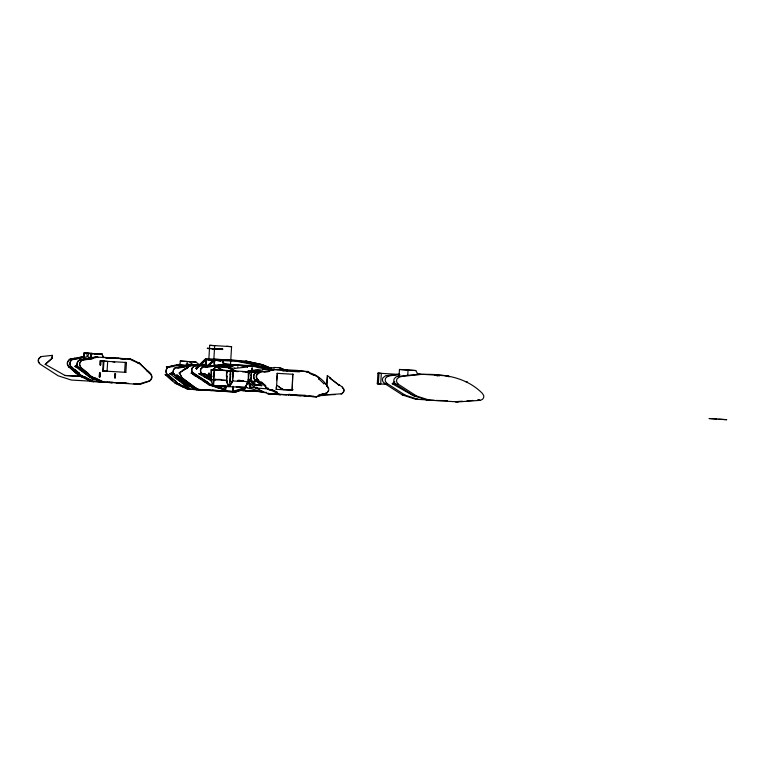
<?xml version="1.0" encoding="UTF-8"?>
<svg xmlns="http://www.w3.org/2000/svg" width="765" height="765" viewBox="0 0 765 765"><rect width="100%" height="100%" fill="white"/><g stroke="black" fill="none" stroke-linecap="round" stroke-linejoin="round"><path stroke-width="1.15" d="M225.484 385.828L225.455 390.953L225.885 385.828M232.799 386.354L232.761 391.479L242.562 388.333L245.03 388.926L235.515 392.091L187.463 389.117L175.214 383.284L165.183 374.678L167.784 374.487L176.074 381.448C176.371 385.34 186.995 386.421 189.816 389.289L189.844 388.84M233.191 386.354L233.191 391.479M250.748 390.475L254.726 390.647M86.847 354.511C88.654 356.672 84.504 358.661 84.446 356.289M233.315 372.976L232.426 380.932L237.599 381.238L237.666 380.444C239.608 379.364 244.303 382.271 243.49 380.788M326.617 385.158L327.468 375.586L326.751 386.325M260.961 385.264L254.688 384.814L254.898 381.008L255.644 381.047M255.357 372.842L255.462 370.977L256.208 371.015M51.972 358.163L52.345 355.352L52.173 358.173L45.269 364.37L52.173 358.173M83.729 357.676L84.026 352.904L95.003 354.004M83.758 357.245L83.615 359.588M84.131 357.695L83.94 354.3L84.533 354.338L84.236 357.609M84.418 352.933L84.533 354.338M86.474 353.086L89.256 353.726L86.866 353.105M88.377 354.616C86.091 358.163 92.46 358.622 90.624 354.778M91.045 358.192L91.331 353.43L102.147 354.061L103.409 357.475L102.845 357.637M91.446 358.221L91.36 356.289M91.561 356.308C90.528 356.691 90.672 354.329 91.647 354.845L91.733 353.459L84.026 352.904M91.819 353.812L92.049 353.382L85.584 353.449M103.208 357.465L101.946 354.052L94.717 353.631M94.401 379.038L91.963 378.752M95.07 357.427L97.748 357.14L95.061 356.987M102.118 354.511L100.072 353.918L102.147 354.061M99.316 376.935L99.565 372.899L100.158 372.938L99.909 376.973L99.316 376.935L99.565 372.899M126.455 362.486L125.221 362.438L124.618 372.278L125.852 372.335L126.455 362.486L100.291 360.946L100.043 364.982L100.645 365.02L100.664 361.415L100.645 365.02M103.428 361.415L100.253 360.784M100.244 364.991L100.291 360.946M102.673 370.968L103.275 361.128L107.674 361.405L107.071 371.255L102.673 370.968L125.852 372.335M103.332 371.015L103.935 361.176M105.886 358.097L122.716 358.642M110.476 358.211L107.903 358.058M114.769 362.247L112.465 361.663M111.728 382.385L111.9 382.844L107.024 382.108M114.693 377.834L114.941 373.798L115.534 373.836L115.286 377.872L114.693 377.834L114.941 373.798M179.909 367.124L180.282 361.032L195.974 362.046L200.114 365.354L193.201 364.867L189.06 361.549L195.974 362.046M186.947 365.594L187.196 361.529L180.282 361.032M196.93 389.796L196.978 389.05L181.907 377.834L179.412 372.861L182.108 377.853L197.179 389.06M218.78 366.722L193.717 365.249L178.436 368.07L176.027 367.468A4.542 4.064 -85.9 0 0 173.33 371.063A4.542 4.064 -85.9 0 0 174.85 375.366L177.442 375.185L187.435 383.753L199.483 389.978L187.224 384.145L184.288 381.62L184.728 381.276L184.288 381.62M201.97 365.737L186.058 364.255M205.632 366.645L206.062 359.493L208.625 360.086M206.014 360.325L206.024 366.665M206.215 360.344L206.665 359.531M207.334 348.515L222.701 349.07L213.665 348.964M206.387 365.393L206.56 365.852L198.087 364.905M212.995 359.98L208.137 359.636M208.778 360.21L209.687 345.311L231.585 346.66L230.389 366.129M207.793 390.466L199.512 389.538M211.781 360.267L212.01 359.837L208.424 360.076M213.416 370.145L229.94 370.7L211.255 369.562L210.643 379.641L210.911 375.185L211.513 375.223L211.255 379.373M211.427 370.021L211.513 375.223M213.272 348.945L207.363 348.065M213.837 359.416L214.678 345.675L209.687 345.311M213.292 369.715L214.535 370.241L214.315 373.827L213.722 373.798L213.196 385.579L212.622 383.724M244.915 388.505L235.515 392.091L193.43 389.022M214.286 366.349L214.669 360.105L212.594 359.961L212.966 360.43M215.539 349.098L217.528 349.213M214.688 366.368L214.592 364.522M214.793 364.542C213.502 364.953 213.779 360.401 215.013 360.965L214.869 360.114M214.315 373.827L213.598 385.598L212.775 383.428M217.729 349.232L222.701 349.07M220.387 360.889L216.858 360.229M223.495 391.231L225.79 390.026M226.507 372.545L226.488 376.093L227.205 370.949M223.705 363.241L224.231 364.178C225.57 368.07 222.625 358.622 222.386 361.721L223.896 364.417L226.947 364.819L206.952 367.114L203.547 366.578L200.918 368.654A3.959 3.538 -85.9 0 0 200.698 372.125L202.276 374.133L211.322 379.976M228.419 366.263L228.142 366.693L231.709 366.454M229.978 366.818L229.232 366.32L231.537 366.913M229.883 384.575L229.366 386.478L229.997 382.643M229.605 382.624L230.332 370.671L249.017 371.8L248.395 381.869L245.336 387.587L229.557 386.66L231.843 382.538M230.648 372.039L230.686 374.745L230.083 374.707M230.275 381.525L230.619 375.873M231.948 364.666C227.922 363.518 211.159 366.521 204.609 366.951M232.139 366.244L233.134 365.507L230.15 365.632M223.629 365.747L232.369 366.263L223.657 365.297M233.009 371.312L232.914 372.947L233.507 372.985M236.242 364.742L236.414 365.201L223.734 364.006M238.183 371.618L230.303 371.111L233.411 371.331M241.597 365.804L259.985 366.884M242.476 371.828L248.988 372.249L247.936 371.723M243.251 381.238L248.74 381.936L249.199 381.266M243.538 390.236L243.71 390.695L239.302 389.987M246.081 372.039L249.017 371.8M247.544 371.704L245.68 372.01M245.938 385.656L248.214 381.553L248.386 372.211M248.788 372.23L248.883 373.884L248.29 373.846M250.509 381.152L251.675 371.953M250.968 383.456L250.337 387.281L250.375 383.418M250.91 381.18L251.456 375.539M251.752 371.111L251.886 368.998M251.953 371.121L251.953 367.946M252.154 371.13L252.278 369.026M252.354 371.149L252.345 367.975M250.958 381.534L252.947 381.649L252.622 381.142M253.387 391.384L245.737 390.934L242.754 389.509M255.902 366.827L274.291 367.908M257.002 391.02C256.199 390.341 263.303 393.468 266.622 392.349M268.132 393.019L268.075 393.851L280.468 394.74L268.209 388.907L257.642 379.794L256.657 377.623A4.781 4.274 -85.9 0 1 256.83 375.108L259.354 372.392L274.683 369.562L262.299 368.682L251.522 370.566L252.01 371.417L251.522 370.566M270.169 369.973L270.227 369.141L270.542 370.002M276.576 380.167L277.37 373.349L276.395 389.328L276.155 387.023M262.309 369.122L286.827 370.107C302.663 370.021 317.265 371.666 327.191 385.79L328.673 388.467A4.82 4.303 -85.9 0 1 328.501 390.963L326.655 393.401L316.5 396.853L280.124 394.271M282.935 370.891L282.61 370.021L282.935 370.891L299.536 371.857L299.593 371.025M286.779 370.949L286.827 370.107M287.152 370.968L287.2 370.136M288.462 394.367L288.405 395.199M290.671 389.519L293.072 389.662M292.163 390.255L292.766 374.248L292.163 390.255L276.012 389.309M305.388 396.203L305.063 395.342M306.995 372.287L307.109 371.455C309.787 370.891 309.586 374.525 309.404 372.507M377.948 373.148L381.343 373.368L380.693 384.02L377.298 383.801L377.948 373.148L399.665 374.448M378.359 383.877L379.019 373.224M399.034 376.38L399.454 369.466L415.787 370.537L417.824 374.171L420.568 374.362L399.684 376.753L397.054 378.828A3.959 3.538 -85.9 0 0 396.825 382.29L398.412 384.307L416.504 395.983L429.643 400.229L426.899 400.038L413.76 395.782L395.658 384.116L394.08 382.098A3.959 3.538 -85.9 0 1 394.31 378.627L396.136 376.829L397.771 376.466C426.363 372.89 460.367 371.216 482.275 393.286L483.633 395.39A3.739 3.337 -85.9 0 1 483.47 397.963L482.514 399.368L480.286 400.344L458.025 401.893L426.899 400.038M407.735 375.328L408.061 370.078L399.454 369.466M226.612 380.578L226.889 376.122L226.612 380.578L221.496 380.262L221.477 379.478M241.348 365.479L255.108 366.024L258.694 367.124M255.032 366.464L232.139 364.685M214.315 365.804L226.497 366.722L235.649 370.91L223.418 370.432L214.487 365.861L206.588 365.402M146.431 381.659L149.137 381.305L139.622 384.47L93.827 381.209M103.485 381.898L94.917 377.738L94.554 378.13C92.995 377.202 87.841 375.452 88.644 373.636L81.109 367.898L79.589 365.221A4.781 4.274 -85.9 0 1 79.761 362.715L81.023 360.697L82.486 360.009L79.732 359.808A4.542 4.064 -85.9 0 0 77.045 363.413A4.542 4.064 -85.9 0 0 78.556 367.716L88.788 376.332L91.523 377.155M223.772 366.76L224.432 364.197M224.049 366.464L224.633 364.207L204.379 366.492L206.952 367.114M282.562 369.275C282.448 368.376 285.575 370.939 287.315 370.681M214.975 385.77L214.659 386.182L214.975 385.77L221.927 388.018L221.611 388.429M201.128 379.392L195.41 375.701L209.218 385.015L219.067 388.247L216.199 386.851M250.107 388.285L257.25 390.542M132.546 360.545L132.9 360.152L130.318 359.521M216.619 367.324L214.975 367.726M220.989 369.39L216.581 366.904M214.391 366.301L228.792 367.774M313.966 374.592L313.669 375.366L314.339 374.62L319.445 378.369L318.584 378.981L319.072 378.34M82.543 377.269L79.12 375.644L72.914 369.906M78.537 373.291L78.977 372.947L78.537 373.291L81.473 375.816L84.896 377.441L85.25 377.04L93.732 381.649M87.965 379.851L91.379 381.486M92.163 377.537L94.879 378.828M211.723 384.776L209.218 385.015L211.762 385.197L193.669 373.521L192.091 371.503A3.959 3.538 -85.9 0 1 192.321 368.032L193.421 366.693M261.209 382.127L265.732 385.713C263.437 386.985 271.097 391.967 271.929 389.758L277.351 392.34L276.672 393.086L280.095 394.711M178.589 384.499L183.849 387.482M275.209 394.271L268.075 393.851L258.866 389.615L259.163 388.859M258.866 389.615L259.545 388.888M267.836 388.878L268.18 388.132M271.632 390.532L271.929 389.768L277.351 392.359L277.054 393.114M327.812 391.699L328.128 390.934M200.124 374.582L211.561 380.463L211.169 380.846M278.823 386.956C288.482 391.976 280.076 388.936 279.015 386.555L276.806 385.407M195.209 376.093L191.327 372.947L193.669 373.119L207.678 382.041C209.868 386.516 220.11 387.042 224.91 389.442L219.067 388.247M211.408 377.939L205.02 373.932L202.467 374.152L200.889 372.134A3.959 3.538 -85.9 0 1 201.119 368.663L203.748 366.588M202.161 373.894L198.785 373.645L205.02 373.932M206.76 376.514L211.523 379.583M204.819 374.315L209.304 376.696M229.366 386.478L230.437 384.432M231.967 382.863L231.451 382.519L232.837 380.654M229.557 386.66L232.57 380.941L233.239 370.882L230.332 370.671M237.666 380.444L237.427 380.903M246.215 385.35L245.336 387.587M228.152 384.326L228.754 386.66L212.986 385.732L210.691 379.631L226.631 380.253L227.597 384.604L228.152 384.326L227.597 384.604M211.618 381.362L210.853 379.325M215.481 379.44L220.31 379.402M215.663 379.928L215.644 379.134M212.986 385.732L212.383 383.399M226.631 380.253L227.234 382.586M226.832 382.567L227.387 382.28M231.451 382.519L232.426 380.932M246.827 383.418L248.214 381.553L246.942 383.743M247.994 381.037L248.988 383.399M256.877 387.836L250.126 387.444L249.916 385.13M79.12 375.644L81.855 376.457M81.473 375.816L85.049 377.03M177.566 383.447L179.785 384.03M187.435 383.753L184.681 383.963L197.131 389.815M149.146 373.052L139.555 363.27L150.313 373.397L147.492 370.7L147.033 371.025M316.041 376.026L316.634 375.672M77.322 366.225L77.437 366.846L75.563 366.712M85.46 373.31L80.65 369.782L80.229 370.136M93.837 378.885L92.125 378.876M330.088 378.293L330.518 377.939L330.088 378.293L339.01 385.178L339.44 384.824L339.01 385.178M213.148 369.524L215.175 367.745M213.349 369.543L214.449 368.195M72.034 369.562L69.338 366.684L71.69 366.856L74.387 369.734L74.836 369.39L78.977 372.947M76.184 373.119L73.115 369.916M81.109 367.898L78.757 367.736A4.542 4.064 -85.9 0 1 77.246 363.423A4.542 4.064 -85.9 0 1 79.933 359.827L82.343 360.43L97.805 357.178M81.74 369.887L85.89 373.444M168.176 376.829L172.268 380.76M180.521 367.085L187.215 365.852L179.852 364.886L187.157 365.412L175.826 367.449A4.542 4.064 -85.9 0 0 173.129 371.044A4.542 4.064 -85.9 0 0 174.649 375.357L177.442 375.185M177.193 375.539L180.387 377.709M182.988 381.945L176.858 376.686L180.559 379.708M248.195 381.859L248.826 381.247M250.566 380.597L248.606 378.914L248.147 379.583L250.107 381.266L250.939 380.626L253.55 382.854L252.708 383.495L253.55 382.854M250.107 381.266L250.939 380.626M257.882 381.123L257.423 381.783L255.462 380.1L255.921 379.44M248.367 381.907L252.507 385.464L252.966 384.805M265.359 385.684L261.582 382.156L260.75 382.796L257.805 380.272L258.274 379.603M252.708 383.495L254.668 385.178L255.137 384.508L260.358 384.891M256.246 387.32L255.826 388.018L259.239 389.643M257.423 381.783L257.509 381.094L260.11 383.332L259.651 383.992L260.483 383.351M149.844 373.731L150.839 373.913L151.795 376.084A4.82 4.303 -85.9 0 1 151.623 378.579L150.37 380.578L148.831 380.865M323.509 383.695C324.695 381.945 327.64 386.268 328.3 388.438M342.538 393.248L343.485 391.833A3.739 3.337 -85.9 0 0 343.657 389.27L342.299 387.167L343.858 389.28A3.739 3.337 -85.9 0 1 343.686 391.852L341.114 394.08M327.391 392.369L324.035 394.195M40.019 357.303L38.919 358.651A3.959 3.538 -85.9 0 0 38.699 362.122M214.372 359.98L206.263 359.502L196.605 368.931L195.917 368.29L205.814 358.642L237.599 360.497M195.917 368.29L205.814 358.642M196.404 368.921L206.062 359.493M206.789 366.483L214.21 359.244L246.005 361.099M206.99 366.492L214.21 359.244M209.352 365.087L214.468 360.095M208.702 365.928L214.669 360.105L245.947 361.941L262.166 365.469L269.567 368.529M209.027 373.148L208.042 374.63L209.275 373.483L208.826 373.129M213.024 369.447L214.621 368.529L213.272 369.782L212.823 369.428M413.97 394.989L411.819 394.836L392.263 383.743L394.778 381.419M94.573 379.019L92.326 378.895L75.066 366.349L77.485 364.972M77.456 364.628L75.066 366.349M75.209 366.234L77.408 366.11M149.577 381.008L151.422 378.56A4.82 4.303 -85.9 0 0 151.594 376.064L150.638 373.903M69.615 359.416L67.741 361.855A4.781 4.274 -85.9 0 0 67.569 364.37L69.099 367.037M81.826 360.286L79.962 362.725A4.781 4.274 -85.9 0 0 79.79 365.24L80.774 367.41L91.341 376.514L103.591 382.357L100.846 382.156M171.953 372.574L169.973 373.98L174.583 374.315M169.973 373.98L172.307 372.354M182.72 370.241L187.014 368.003M188.047 367.487L187.655 367.095L188.047 367.487L179.067 373.091L184.843 369.026M184.843 369.399L187.846 367.477M40.746 356.853L38.719 358.632A3.959 3.538 -85.9 0 0 38.499 362.103L40.076 364.121L58.169 375.797L71.308 380.042L91.609 381.238M194.147 366.234L192.12 368.022A3.959 3.538 -85.9 0 0 191.891 371.494L193.469 373.502M96.495 353.755L100.033 353.812L100.244 354.377L94.516 353.612L94.688 354.071M100.033 353.812L100.043 354.358M342.07 393.765L323.002 394.979M479.1 399.674L477.542 400.152L480.286 400.344M74.999 358.211L69.414 359.397L67.54 361.835A4.781 4.274 -85.9 0 0 67.368 364.35L68.353 366.521L78.919 375.625L91.178 381.467L93.932 381.668L81.673 375.825L71.642 367.219A4.542 4.064 -85.9 0 1 70.131 362.916A4.542 4.064 -85.9 0 1 72.818 359.32L83.959 357.265M307.482 371.484L274.31 369.543L269.385 370.451L269.863 371.302L264.394 372.306C263.456 370.04 257.011 372.125 256.457 375.08A4.781 4.274 -85.9 0 0 256.285 377.594L257.805 380.272M40.545 356.834L41.549 356.576M193.947 366.225L198.565 365.555M318.317 395.228L323.413 393.698L323.241 394.463M138.465 383.734L136.868 384.269L139.622 384.47M138.666 383.753L137.069 384.279L133.712 383.638M141.716 383.227L146.631 381.678M139.421 384.451L141.907 383.246M244.427 387.348A4.59 4.102 -85.9 0 1 242.677 388.763L232.962 391.909M316.117 396.825L323.413 393.688L323.614 394.491M82.677 357.293L80.526 357.637M171.35 366.301L166.416 367.21L176.552 364.838L178.771 364.934M84.408 356.471L70.074 359.12L72.818 359.32M80.669 357.217L84.609 356.49M70.265 359.129L74.272 358.842M76.146 358.45L78.537 358.058M71.441 367.21A4.542 4.064 -85.9 0 1 69.931 362.897A4.542 4.064 -85.9 0 1 72.618 359.301L77.313 358.938M77.055 358.489L84.379 357.188M70.332 359.569L74.607 359.435M79.732 359.808L95.262 356.997L130.605 359.101L139.756 363.289M83.328 359.598L81.453 359.493L81.712 359.952M79.99 360.267L83.519 359.617M85.441 359.263L87.478 358.881M176.552 364.838L179.718 364.312M172.24 366.091L174.43 365.68M167.535 374.85A4.542 4.064 -85.9 0 1 166.015 370.537A4.542 4.064 -85.9 0 1 168.711 366.942L180.052 364.895M173.148 366.119L173.406 366.578L168.711 366.942M176.084 367.908L179.612 367.248M175.826 367.449L178.369 367.63L193.717 365.249L189.347 364.934M247.076 372.335L246.971 371.503L251.895 370.595M246.971 371.503L255.481 370.537L262.797 371.063L256.256 372.173A4.542 4.064 -85.9 0 0 253.569 375.768A4.542 4.064 -85.9 0 0 255.08 380.081L261.611 385.675M254.238 371.704L253.76 370.853L254.238 371.704L249.428 372.498L249.323 371.675M253.865 371.685L260.817 371.733M52.345 355.352L41.348 356.557M195.094 365.479L193.268 366.139L195.123 365.928M199.043 364.991L205.928 364.207M206.693 364.628L199.502 365.45L203.299 365.46M232.933 365.498L236.854 365.087L233.134 365.507M224.948 366.856L233.172 365.957M234.826 367.984L230.074 368.481M247.238 366.521L247.468 366.98L247.238 366.521L250.958 366.091M234.664 368.405L247.468 366.98M402.409 394.979L405.154 395.17L418.302 399.416L415.558 399.225L402.409 394.979L384.317 383.303L382.739 381.286A3.959 3.538 -85.9 0 1 382.969 377.814L385.589 375.739L399.397 374.171M405.154 395.17L387.061 383.495L385.484 381.477A3.959 3.538 -85.9 0 1 385.713 378.015L388.333 375.94L399.789 374.64M323.203 394.998L335.328 394.568M319.043 395.696L323.222 395.438M447.449 400.64L436.04 400.458M462.309 401.204L455.28 401.692L458.025 401.893M466.994 400.879L472.856 400.478M229.204 366.77L228.171 366.244M254.688 384.814L255.434 384.852M214.496 348.486L212.68 348.821L222.672 349.519M408.061 370.078L415.787 370.537M417.021 373.98L437.351 375.204L439.531 375.873M224.126 364.121L248.262 365.536M259.813 366.425L267.674 367.554M103.189 357.332L118.393 358.23M223.715 364.456L238.384 365.316M224.097 364.57L236.72 365.307M240.076 365.594L256.122 366.397M274.119 367.449L279.282 367.755L282.878 368.854M122.486 359.072L124.724 359.196M187.616 364.293L194.53 364.695M228.142 366.693L230.504 366.827M202.199 365.307L226.497 366.722L218.58 366.712M190.944 364.934L194.501 365.144M196.873 365.278L206.359 365.833M100.445 360.803L104.05 361.013M100.664 361.415L104.069 361.616L103.897 361.157M250.384 371.388L248.395 371.274L250.824 371.446M251.303 371.484L255.902 371.714M276.997 373.32L293.138 374.267M255.873 372.163L251.274 371.924L250.853 375.5M377.298 383.801L386.784 384.355M226.287 376.084L226.889 376.122M250.977 381.209L255.3 381.458M237.781 380.769L243.614 381.113M237.619 380.913L243.442 381.257M210.691 379.631L215.634 379.603M213.234 381.716L213.827 381.745M249.753 385.436L250.337 387.281M79.962 376.351L64.824 375.462L81.329 376.428M250.279 387.138L257.04 387.53M236.194 386.736L244.083 387.195M213.148 385.436L228.917 386.354M283.184 389.528L290.843 389.978M415.558 399.225L434.472 400.334M96.18 381.343L101.888 381.649M109.185 382.108L112.943 382.424M121.042 382.892L126.263 383.074M93.779 381.362L99.689 381.706M111.929 382.395L128.539 383.37M133.856 383.676L139.383 384.001L137.031 383.829M248.845 390.513L254.659 390.858M91.178 381.467L112.541 382.72M126.292 383.523L116.299 382.94M248.223 390.513L262.395 391.47M225.56 389.452L222.357 389.261L220.397 388.161M243.586 390.542L252.221 391.039M240.315 390.494L262.299 391.776M716.891 418.981L709.012 418.522L726.75 419.689L718.87 419.22M288.835 394.396L305.436 395.362M212.412 390.131L235.534 391.642L208.023 390.035M212.182 390.561L187.463 389.117L185.025 387.492M277.207 394.386L286.693 394.941M290.251 395.151L300.779 395.763M232.168 365.794L232.809 365.833M226.583 346.306L231.585 346.66M246.101 361.118L262.319 364.656M448.692 376.017L434.606 375.003L437.876 376.007M237.552 361.338L253.77 364.867L260.11 367.487M217.623 360.401L221.133 360.65M217.279 360.64L220.798 360.898M222.386 361.721L223.571 363.499M245.9 361.099L262.433 364.685L271.011 368.233M262.166 365.469L264.078 366.33M264.986 366.731L267.473 367.544M279.282 367.755L282.677 368.845M386.421 375.653L389.165 375.854M397.771 376.466L400.516 376.667M243.624 365.651L248.185 365.976M465.416 381.563L467.243 381.697M223.39 364.57L226.976 364.379M273.966 369.237L274.358 369.256M118.192 358.211L130.605 359.101M237.647 366.923L238.049 366.942M296.093 371.111L300.463 371.427M120.488 358.814L124.858 359.129M228.534 366.712L229.605 366.789M267.769 369.514L273.229 369.906M92.68 358.077L92.938 358.527L87.267 359.521L92.737 358.517M255.462 370.977L261.066 371.379M137.107 362.639L139.555 363.27L142.367 365.966M256.256 372.173L259.354 372.392M229.94 370.7L229.06 370.633L229.911 371.14M211.255 369.562L214.162 369.772L213.722 373.798M227.004 370.939L228.668 370.614L227.033 370.49L227.1 372.584M166.359 366.77L168.912 366.951A4.542 4.064 -85.9 0 0 166.215 370.556A4.542 4.064 -85.9 0 0 167.736 374.86L177.767 383.466L190.016 389.299L169.782 373.597L174.391 373.932M211.226 370.011L212.307 370.088M384.317 383.303L387.061 383.495M392.263 383.743L398.412 384.307M191.126 373.339L193.669 373.521M199.244 374.085L202.62 374.324M75.439 366.598L77.083 366.368M255.08 380.081L258.188 380.301M68.898 367.028L71.642 367.219M78.556 367.716L81.31 367.917M165.183 374.678L167.736 374.86M174.793 377.327L179.708 380.846M115.534 373.836L115.286 377.872M100.158 372.938L99.909 376.973M413.76 395.782L416.504 395.983M254.668 385.178L261.984 385.703L260.024 384.02M252.507 385.464L255.826 388.018L268.209 388.907M78.919 375.625L81.673 375.825M91.341 376.514L88.587 376.323L101.037 382.175L95.07 378.847M245.173 386.602L247.095 387.731L245.374 386.621M326.014 393.688L325.527 393.239M177.767 383.466L175.214 383.284L177.949 384.107M242.476 388.744L245.03 388.926M94.162 379.134L96.543 379.306M308.85 395.916L313.774 396.213M270.294 393.564L275.754 393.956M304.107 395.964L316.5 396.853M191.939 388.993L197.16 389.366M237.504 360.497L253.923 364.054L260.473 366.741M445.947 375.816L449.227 376.82M224.088 385.914L226.124 386.564M212.746 385.101L214.774 385.751M209.381 384.604L212.431 385.589M246.894 387.712L250.193 388.725M222.911 385.99L226.01 386.994M220.368 385.809L226.44 387.779M262.242 364.676L270.82 368.214M309.481 373.31L314.052 375.395M228.84 368.195L235.438 371.293M214.487 365.861L216.017 366.559M130.404 359.091L132.699 360.133M132.747 360.564L139.345 363.652M85.412 378.149L88.118 379.44M88.96 379.842L91.475 381.037M85.211 378.139L87.918 379.43M194.138 387.922L184.872 383.973L174.649 375.357M185.819 386.918L188.84 388.362M211.962 376.332L208.434 374.324L211.781 376.724M203.853 376.6L211.37 380.865M45.269 364.37L65.025 375.481M209.304 377.097L211.207 378.331M202.677 373.76L204.389 374.869M191.327 372.947L195.611 375.72M203.031 380.616L204.934 381.85M205.135 381.859L208.529 384.059M181.592 382.242L189.127 387.855M327.267 375.567L330.518 377.939M339.239 384.814L342.5 387.186M330.289 378.312L339.211 385.197M181.295 377.661L184.059 379.803M190.495 384.805L193.249 386.947M253.167 382.835L255.137 384.508M250.48 381.286L253.081 383.523M180.339 378.073L184.489 381.63M165.431 374.324L166.904 375.586M84.437 372.039L86.091 373.454M69.338 366.684L70.81 367.946M318.957 379.01L323.882 383.724M39.608 363.595L38.699 362.122M196.117 368.309L196.605 368.931M247.831 381.343L250.126 387.444M227.999 384.632L228.754 386.66M226.995 382.261L227.76 384.298M258.981 372.364L259.096 373.196M256.744 373.024L256.629 372.201A4.542 4.064 -85.9 0 0 253.942 375.797A4.542 4.064 -85.9 0 0 255.462 380.1M255.481 370.537L255.596 371.36M251.417 371.379L251.532 372.211M251.044 371.36L251.159 372.182M244.226 387.339A4.59 4.102 -85.9 0 1 243.127 388.391"/></g></svg>
